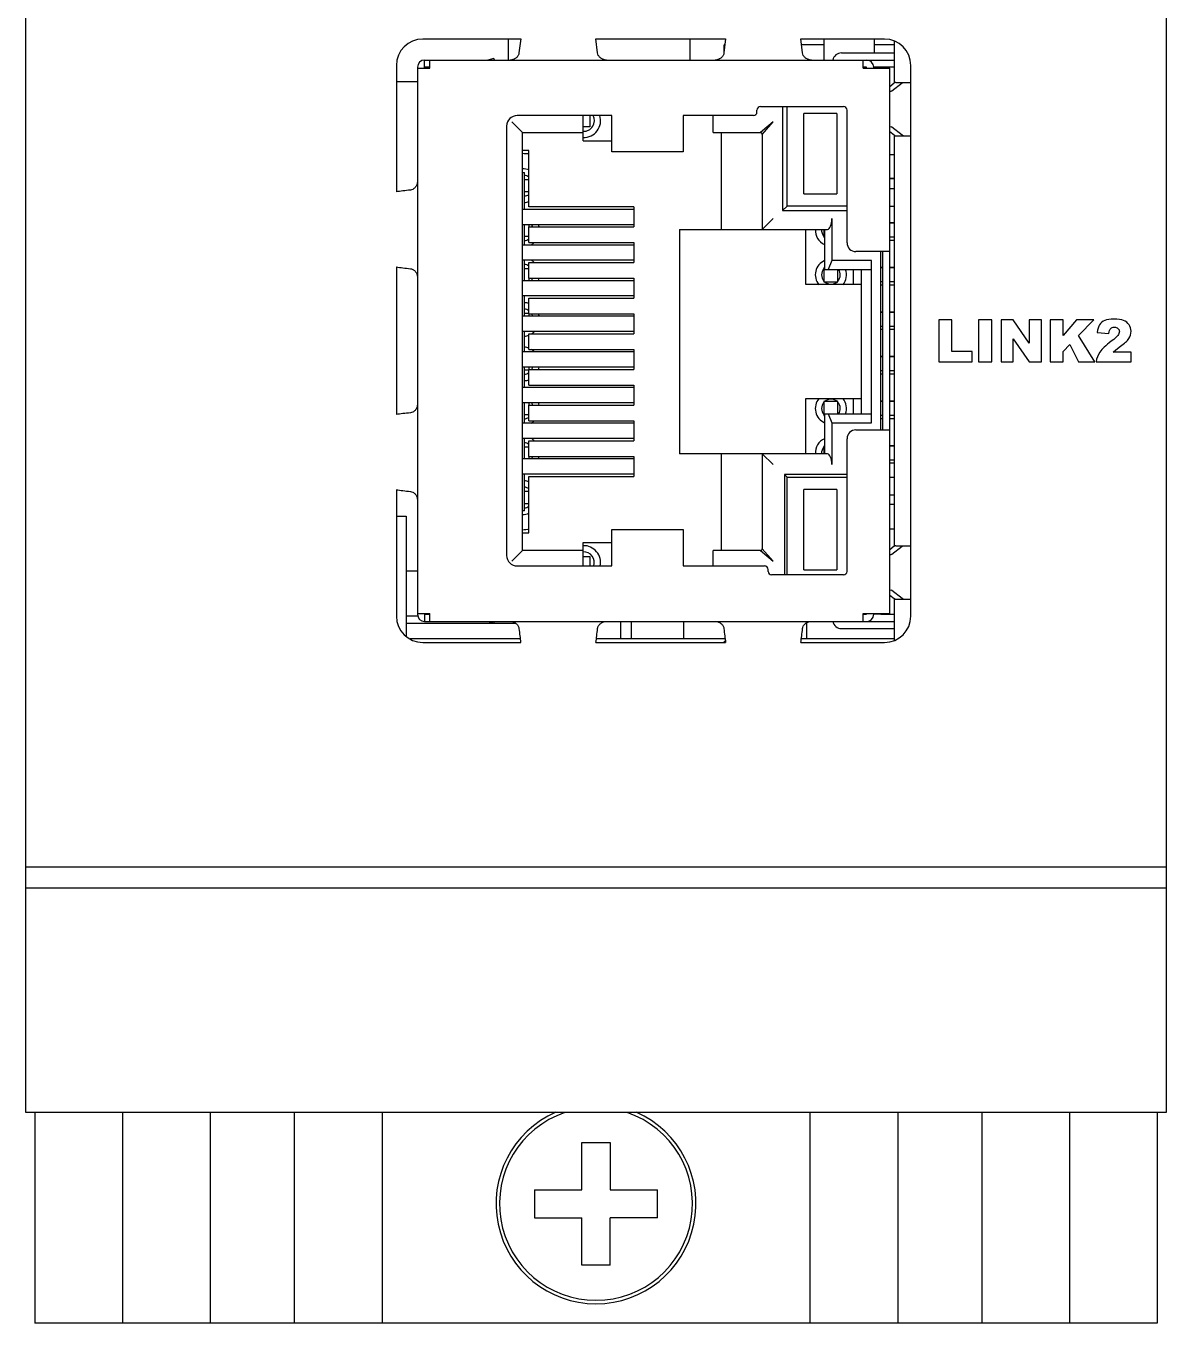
# Model space of a CAD drawing. Header units: millimetres. Extents: x 40 to 416, y -270 to 20.
# Drawn here: x 128.75 to 161.25, y -270 to -233.03 of the extents above; entities that cross this region are included whole.
import ezdxf

# ---------------------------------------------------------------- set-up
doc = ezdxf.new("R2010")
doc.units = ezdxf.units.MM
for name, color, linetype in [('02___PRT_ALL_AXES', 7, 'Continuous'), ('03___PRT_ALL_CURVES', 7, 'Continuous'), ('ECAD_DIPTRONICS_EMR-08', 7, 'Continuous'), ('ECAD_PULSE_HX5401NL', 7, 'Continuous'), ('ECAD_SAMTEC_TSW-102-08-L-S-RA', 7, 'Continuous'), ('ECAD_TE_1734099-5', 7, 'Continuous')]:
    doc.layers.add(name, color=color, linetype=linetype)

# ---------------------------------------------------------------- blocks, each defined once
blk = doc.blocks.new('MOD_CCU702')
at = {"color": 7, "linetype": 'Continuous'}
for p, q in [((-0.25, 6), (-0.25, 91.8)), ((32.25, 91.8), (32.25, 6)), ((13.853, 36.602), (11.062, 36.602)), ((13.853, 36.603), (13.804, 36.206)), ((16.046, 36.206), (15.997, 36.603)), ((19.695, 36.602), (15.997, 36.602)), ((19.695, 36.603), (19.646, 36.206)), ((19.675, 36.44), (19.65, 36.44)), ((19.65, 36.237), (19.65, 36.44)), ((21.888, 36.206), (21.839, 36.603)), ((24.224, 36.602), (21.839, 36.602)), ((22.5, 36.44), (21.859, 36.44)), ((22.5, 36.002), (22.5, 36.602)), ((23.94, 36.205), (23.94, 36.602)), ((24.5, 36.44), (23.94, 36.44)), ((11.115, 36.002), (24.5, 36.002)), ((11.115, 35.773), (11.115, 36.002)), ((11.262, 35.773), (11.262, 36.002)), ((13.09, 36.048), (12.918, 36.002)), ((13.102, 36.002), (13.09, 36.048)), ((22.997, 36.205), (24.5, 36.205)), ((23.612, 35.773), (23.612, 36.002)), ((10.312, 35.852), (10.312, 32.247)), ((10.912, 35.799), (10.912, 20.203)), ((10.912, 35.773), (11.262, 35.773)), ((11.262, 35.799), (11.115, 35.799)), ((11.224, 35.799), (11.222, 35.773)), ((23.713, 35.799), (23.612, 35.799)), ((23.612, 35.773), (24.374, 35.773)), ((23.713, 35.773), (23.713, 35.799)), ((24.5, 35.799), (23.917, 35.799)), ((23.917, 35.773), (23.917, 35.799)), ((23.94, 35.773), (23.94, 35.799)), ((24.374, 20.229), (24.374, 35.773)), ((24.974, 20.15), (24.974, 35.852)), ((24.374, 35.25), (24.504, 35.352)), ((24.432, 35.121), (24.728, 35.352)), ((24.545, 35.367), (24.96, 35.367)), ((24.393, 35.12), (24.412, 35.113)), ((24.412, 35.113), (24.432, 35.121)), ((16.449, 34.421), (13.752, 34.421)), ((15.826, 34.421), (15.826, 34.098)), ((16.449, 33.383), (16.449, 34.421)), ((20.489, 34.421), (18.481, 34.421)), ((18.481, 34.421), (18.481, 33.383)), ((20.589, 34.521), (20.589, 34.575)), ((20.689, 34.675), (23.055, 34.675)), ((21.448, 31.836), (21.448, 34.675)), ((22.868, 34.479), (21.928, 34.479)), ((21.928, 32.193), (21.928, 34.479)), ((22.868, 34.479), (22.868, 32.193)), ((23.155, 30.795), (23.155, 34.575)), ((13.452, 34.121), (13.452, 21.881)), ((15.826, 34.098), (15.635, 34.098)), ((24.412, 34.097), (24.393, 34.09)), ((24.432, 34.089), (24.412, 34.097)), ((24.728, 33.858), (24.432, 34.089)), ((24.504, 33.858), (24.374, 33.96)), ((24.545, 33.843), (24.96, 33.843)), ((18.481, 33.383), (16.449, 33.383)), ((13.908, 32.802), (13.959, 32.802)), ((13.959, 31.755), (13.959, 32.802)), ((13.959, 32.599), (14.086, 32.599)), ((24.5, 32.63), (24.374, 32.63)), ((24.5, 32.621), (24.374, 32.621)), ((14.086, 32.244), (13.959, 32.244)), ((21.928, 32.193), (22.868, 32.193)), ((24.374, 32.344), (24.5, 32.344)), ((23.155, 31.836), (21.448, 31.836)), ((24.374, 31.836), (24.5, 31.836)), ((13.908, 31.755), (17.083, 31.755)), ((17.083, 31.31), (13.908, 31.31)), ((13.959, 30.739), (13.959, 31.31)), ((14.086, 31.31), (14.086, 31.247)), ((22.497, 31.177), (22.497, 30.951)), ((24.5, 31.36), (24.374, 31.36)), ((24.5, 31.351), (24.374, 31.351)), ((13.908, 30.739), (17.083, 30.739)), ((14.086, 30.974), (13.959, 30.974)), ((22.497, 30.951), (22.52, 30.951)), ((24.5, 30.951), (24.374, 30.951)), ((24.5, 30.86), (24.374, 30.86)), ((24.374, 30.541), (23.409, 30.541)), ((24.171, 30.541), (24.171, 25.461)), ((10.312, 30.105), (10.312, 25.897)), ((17.083, 30.294), (13.908, 30.294)), ((13.959, 29.723), (13.959, 30.294)), ((13.959, 30.059), (14.086, 30.059)), ((22.52, 30.081), (22.497, 30.081)), ((22.497, 30.081), (22.497, 29.681)), ((22.897, 29.681), (22.897, 30.034)), ((23.332, 30.034), (23.332, 29.602)), ((24.171, 30.09), (24.119, 30.09)), ((24.171, 30.081), (24.119, 30.081)), ((24.5, 30.09), (24.374, 30.09)), ((24.5, 30.081), (24.374, 30.081)), ((13.908, 29.723), (17.083, 29.723)), ((14.086, 29.786), (14.086, 29.723)), ((22.497, 29.681), (22.897, 29.681)), ((24.171, 29.681), (24.119, 29.681)), ((24.171, 29.59), (24.119, 29.59)), ((24.5, 29.681), (24.374, 29.681)), ((24.5, 29.59), (24.374, 29.59)), ((17.083, 29.278), (13.908, 29.278)), ((13.959, 28.707), (13.959, 29.278)), ((13.908, 28.707), (17.083, 28.707)), ((13.959, 28.789), (14.086, 28.789)), ((14.086, 28.77), (14.086, 28.707)), ((24.171, 28.82), (24.119, 28.82)), ((24.171, 28.811), (24.119, 28.811)), ((24.5, 28.82), (24.374, 28.82)), ((24.5, 28.811), (24.374, 28.811)), ((17.083, 28.262), (13.908, 28.262)), ((13.959, 27.691), (13.959, 28.262)), ((24.171, 28.411), (24.119, 28.411)), ((24.171, 28.32), (24.119, 28.32)), ((24.5, 28.411), (24.374, 28.411)), ((24.5, 28.32), (24.374, 28.32)), ((13.908, 27.691), (17.083, 27.691)), ((24.171, 27.55), (24.119, 27.55)), ((24.171, 27.541), (24.119, 27.541)), ((24.5, 27.55), (24.374, 27.55)), ((24.5, 27.541), (24.374, 27.541)), ((17.083, 27.246), (13.908, 27.246)), ((13.959, 26.675), (13.959, 27.246)), ((14.086, 27.164), (13.959, 27.164)), ((14.086, 27.246), (14.086, 27.183)), ((24.171, 27.141), (24.119, 27.141)), ((24.171, 27.05), (24.119, 27.05)), ((24.5, 27.141), (24.374, 27.141)), ((24.5, 27.05), (24.374, 27.05)), ((13.908, 26.675), (17.083, 26.675)), ((22.897, 26.271), (22.497, 26.271)), ((22.497, 26.271), (22.497, 25.871)), ((22.897, 25.919), (22.897, 26.271)), ((23.332, 26.351), (23.332, 25.919)), ((24.171, 26.28), (24.119, 26.28)), ((24.171, 26.271), (24.119, 26.271)), ((24.5, 26.28), (24.374, 26.28)), ((24.5, 26.271), (24.374, 26.271)), ((17.083, 26.23), (13.908, 26.23)), ((13.959, 25.659), (13.959, 26.23)), ((14.086, 25.894), (13.959, 25.894)), ((14.086, 26.23), (14.086, 26.167)), ((13.908, 25.659), (17.083, 25.659)), ((22.497, 25.871), (22.52, 25.871)), ((24.171, 25.871), (24.119, 25.871)), ((24.171, 25.78), (24.119, 25.78)), ((24.5, 25.871), (24.374, 25.871)), ((24.5, 25.78), (24.374, 25.78)), ((17.083, 25.214), (13.908, 25.214)), ((13.959, 24.643), (13.959, 25.214)), ((23.155, 21.427), (23.155, 25.207)), ((23.409, 25.461), (24.374, 25.461)), ((13.959, 24.979), (14.086, 24.979)), ((22.52, 25.001), (22.497, 25.001)), ((22.497, 25.001), (22.497, 24.776)), ((24.5, 25.01), (24.374, 25.01)), ((24.5, 25.001), (24.374, 25.001)), ((13.908, 24.643), (17.083, 24.643)), ((14.086, 24.706), (14.086, 24.643)), ((24.5, 24.601), (24.374, 24.601)), ((24.5, 24.51), (24.374, 24.51)), ((17.083, 24.198), (13.908, 24.198)), ((13.959, 23.15), (13.959, 24.198)), ((21.448, 24.116), (23.155, 24.116)), ((21.448, 21.327), (21.448, 24.116)), ((24.374, 24.116), (24.5, 24.116)), ((10.312, 23.755), (10.312, 20.15)), ((13.959, 23.709), (14.086, 23.709)), ((22.868, 23.759), (21.928, 23.759)), ((21.928, 21.473), (21.928, 23.759)), ((22.868, 23.759), (22.868, 21.473)), ((14.086, 23.354), (13.959, 23.354)), ((24.374, 23.608), (24.5, 23.608)), ((24.5, 23.331), (24.374, 23.331)), ((13.959, 23.15), (13.908, 23.15)), ((16.449, 22.619), (18.481, 22.619)), ((16.449, 21.581), (16.449, 22.619)), ((18.481, 22.619), (18.481, 21.581)), ((15.635, 21.855), (15.826, 21.855)), ((15.826, 21.855), (15.826, 21.581)), ((24.504, 22.144), (24.374, 22.042)), ((24.393, 21.912), (24.412, 21.905)), ((24.412, 21.905), (24.432, 21.913)), ((24.432, 21.913), (24.728, 22.144)), ((24.545, 22.159), (24.96, 22.159)), ((13.752, 21.581), (16.449, 21.581)), ((18.481, 21.581), (20.805, 21.581)), ((20.905, 21.427), (20.905, 21.481)), ((21.928, 21.473), (22.868, 21.473)), ((23.055, 21.327), (21.005, 21.327)), ((24.374, 20.752), (24.504, 20.65)), ((24.412, 20.889), (24.393, 20.882)), ((24.432, 20.881), (24.412, 20.889)), ((24.728, 20.65), (24.432, 20.881)), ((24.545, 20.635), (24.96, 20.635)), ((10.912, 20.229), (11.262, 20.229)), ((11.115, 20.229), (11.115, 20)), ((11.115, 20.203), (11.262, 20.203)), ((11.115, 20), (24.5, 20)), ((11.222, 20.229), (11.224, 20.203)), ((11.262, 20), (11.262, 20.229)), ((12.918, 20), (13.09, 19.954)), ((13.09, 19.954), (13.102, 20)), ((17, 20), (17, 19.56)), ((18.5, 19.5), (18.5, 20)), ((23.612, 20.229), (24.374, 20.229)), ((23.612, 20), (23.612, 20.229)), ((23.612, 20.203), (23.713, 20.203)), ((23.713, 20.203), (23.713, 20.229)), ((23.917, 20.203), (23.917, 20.229)), ((24.119, 20.203), (24.5, 20.203)), ((22, 19.959), (22, 19.56)), ((22.997, 19.797), (24.5, 19.797)), ((11.062, 19.4), (13.853, 19.4)), ((15.997, 19.4), (19.695, 19.4)), ((21.839, 19.4), (24.224, 19.4)), ((32.25, 13), (-0.25, 13)), ((32.25, 12.4), (-0.25, 12.4)), ((32.25, 6), (-0.25, 6)), ((0, 6), (0, 0)), ((32, 6), (32, 0)), ((15.6, 5.15), (16.4, 5.15)), ((15.6, 3.8), (15.6, 5.15)), ((16.4, 5.15), (16.4, 3.8)), ((14.25, 3.8), (15.6, 3.8)), ((14.25, 3.8), (14.25, 3)), ((16.4, 3.8), (17.75, 3.8)), ((17.75, 3), (17.75, 3.8)), ((14.25, 3), (15.6, 3)), ((15.6, 1.65), (15.6, 3)), ((17.75, 3), (16.4, 3)), ((16.4, 1.65), (16.4, 3)), ((16.4, 1.65), (15.6, 1.65))]:
    blk.add_line(p, q, dxfattribs=at)
at = {"color": 6, "linetype": 'Continuous'}
for p, q in [((15.635, 33.704), (15.635, 34.421)), ((19.344, 33.933), (19.344, 34.421)), ((21.321, 34.675), (21.321, 31.711)), ((13.908, 33.933), (13.603, 34.238)), ((21.046, 34.238), (20.69, 33.933)), ((20.741, 33.882), (21.046, 34.238)), ((13.908, 33.933), (15.635, 33.933)), ((13.908, 22.02), (13.908, 33.933)), ((15.635, 33.704), (16.449, 33.704)), ((19.344, 33.933), (20.69, 33.933)), ((19.572, 33.933), (19.572, 31.177)), ((20.741, 33.882), (20.741, 31.177)), ((14.086, 33.425), (13.908, 33.425)), ((14.086, 31.818), (14.086, 33.425)), ((24.374, 33.31), (24.5, 33.31)), ((17.083, 31.818), (14.086, 31.818)), ((17.083, 31.818), (17.083, 31.247)), ((21.448, 31.838), (21.321, 31.711)), ((20.741, 31.177), (21.046, 31.482)), ((21.321, 31.711), (23.155, 31.711)), ((22.724, 31.482), (22.724, 30.288)), ((14.086, 31.247), (17.083, 31.247)), ((14.086, 30.802), (14.086, 31.247)), ((18.379, 31.177), (22.601, 31.177)), ((18.379, 31.177), (18.379, 24.776)), ((21.985, 29.602), (21.985, 31.177)), ((22.519, 30.034), (22.519, 31.177)), ((14.086, 30.802), (17.083, 30.802)), ((17.083, 30.802), (17.083, 30.231)), ((24.119, 25.461), (24.119, 30.541)), ((14.086, 30.231), (17.083, 30.231)), ((14.086, 29.786), (14.086, 30.231)), ((22.519, 30.034), (23.852, 30.034)), ((22.724, 30.288), (22.621, 30.034)), ((23.852, 30.288), (22.724, 30.288)), ((23.56, 30.034), (23.56, 25.919)), ((23.852, 25.665), (23.852, 30.288)), ((14.086, 29.786), (17.083, 29.786)), ((17.083, 29.786), (17.083, 29.215)), ((23.56, 29.602), (21.985, 29.602)), ((14.086, 29.215), (17.083, 29.215)), ((14.086, 28.77), (14.086, 29.215)), ((14.086, 28.77), (17.083, 28.77)), ((17.083, 28.77), (17.083, 28.199)), ((14.086, 28.199), (17.083, 28.199)), ((14.086, 27.754), (14.086, 28.199)), ((14.086, 27.754), (17.083, 27.754)), ((17.083, 27.754), (17.083, 27.183)), ((14.086, 27.183), (17.083, 27.183)), ((14.086, 26.738), (14.086, 27.183)), ((14.086, 26.738), (17.083, 26.738)), ((17.083, 26.738), (17.083, 26.167)), ((21.985, 26.351), (23.56, 26.351)), ((21.985, 24.776), (21.985, 26.351)), ((14.086, 26.167), (17.083, 26.167)), ((14.086, 25.722), (14.086, 26.167)), ((22.519, 25.919), (23.852, 25.919)), ((22.519, 24.776), (22.519, 25.919)), ((22.621, 25.919), (22.724, 25.665)), ((14.086, 25.722), (17.083, 25.722)), ((17.083, 25.722), (17.083, 25.151)), ((22.724, 25.665), (23.852, 25.665)), ((22.724, 25.665), (22.724, 24.471)), ((14.086, 25.151), (17.083, 25.151)), ((14.086, 24.706), (14.086, 25.151)), ((22.601, 24.776), (18.379, 24.776)), ((19.572, 24.776), (19.572, 22.02)), ((20.741, 24.776), (21.046, 24.471)), ((20.741, 24.776), (20.741, 22.071)), ((14.086, 24.706), (17.083, 24.706)), ((17.083, 24.706), (17.083, 24.135)), ((14.086, 24.135), (17.083, 24.135)), ((14.086, 22.528), (14.086, 24.135)), ((23.155, 24.188), (21.375, 24.188)), ((21.375, 24.188), (21.448, 24.115)), ((21.375, 24.188), (21.375, 21.327)), ((24.374, 22.642), (24.5, 22.642)), ((13.908, 22.528), (14.086, 22.528)), ((15.635, 22.249), (16.449, 22.249)), ((15.635, 21.581), (15.635, 22.249)), ((13.908, 22.02), (13.603, 21.715)), ((15.635, 22.02), (13.908, 22.02)), ((20.69, 22.02), (19.344, 22.02)), ((19.344, 21.581), (19.344, 22.02)), ((20.69, 22.02), (21.046, 21.715)), ((21.046, 21.715), (20.741, 22.071)), ((24.119, 20.204), (23.917, 20.204)), ((24.119, 20.229), (24.119, 20.204))]:
    blk.add_line(p, q, dxfattribs=at)
at = {"color": 2, "linetype": 'Continuous'}
blk.add_line((19.633, 19.4), (19.688, 19.455), dxfattribs=at)
at = {"color": 7, "linetype": 'Continuous'}
for centre, radius, start, end in [((11.062, 35.852), 0.75, 90, 180), ((24.224, 35.852), 0.75, 0, 90), ((11.115, 35.799), 0.203, 90, 180), ((22.997, 35.951), 0.254, 90, 168.463), ((23.713, 35.799), 0.203, 0, 90), ((13.752, 34.121), 0.3, 90, 180), ((15.648, 34.276), 0.305, 267.5016, 28.8133), ((15.648, 34.276), 0.483, 268.4364, 17.6819), ((20.489, 34.521), 0.1, 270, 0), ((20.689, 34.575), 0.1, 90, 180), ((23.055, 34.575), 0.1, 0, 90), ((14.035, 33.818), 0.483, 254.6962, 276.2062), ((13.908, 32.421), 0.483, 68.1715, 90), ((13.908, 32.421), 0.305, 54.2617, 80.1639), ((13.908, 32.421), 0.305, 279.8283, 305.7661), ((13.908, 32.421), 0.483, 276.2062, 291.8333), ((13.908, 31.151), 0.305, 18.2111, 31.7077), ((13.908, 31.151), 0.483, 11.4621, 19.3769), ((22.697, 31.151), 0.445, 176.7002, 246.1397), ((22.697, 31.151), 0.267, 174.5039, 221.4177), ((13.908, 31.151), 0.305, 279.8283, 305.7661), ((13.908, 31.151), 0.483, 300.8015, 313.0766), ((23.409, 30.795), 0.254, 180, 270), ((13.908, 29.881), 0.305, 54.2617, 80.1639), ((13.908, 29.881), 0.483, 46.9426, 59.2562), ((22.697, 29.881), 0.445, 113.8647, 219.3148), ((22.697, 29.881), 0.267, 138.5823, 221.4177), ((22.697, 29.881), 0.267, 318.5823, 35.1374), ((22.697, 29.881), 0.445, 320.7173, 20.176), ((13.908, 29.881), 0.305, 328.3206, 341.7634), ((13.908, 29.881), 0.483, 340.6084, 348.5455), ((22.697, 29.881), 0.267, 228.5823, 311.4177), ((13.908, 28.611), 0.483, 68.1715, 83.8019), ((13.908, 28.611), 0.305, 54.2617, 80.1639), ((13.908, 28.611), 0.305, 18.2111, 31.7077), ((13.908, 28.611), 0.483, 11.4621, 19.3769), ((13.908, 28.611), 0.483, 276.2062, 291.8333), ((13.908, 28.611), 0.483, 300.8015, 313.0766), ((13.908, 27.341), 0.483, 68.1715, 83.8019), ((13.908, 27.341), 0.483, 46.9426, 59.2562), ((13.908, 27.341), 0.305, 279.8283, 305.7661), ((13.908, 27.341), 0.305, 328.3206, 341.7634), ((13.908, 27.341), 0.483, 340.6084, 348.5455), ((13.908, 27.341), 0.483, 276.2062, 291.8333), ((22.697, 26.071), 0.445, 140.7173, 246.1397), ((22.697, 26.071), 0.267, 48.5823, 131.4177), ((22.697, 26.071), 0.445, 339.843, 39.3148), ((13.908, 26.071), 0.305, 18.2111, 31.7077), ((13.908, 26.071), 0.483, 11.4621, 19.3769), ((22.697, 26.071), 0.267, 138.5823, 221.4177), ((22.697, 26.071), 0.267, 324.8626, 41.4177), ((13.908, 26.071), 0.305, 279.8283, 305.7661), ((13.908, 26.071), 0.483, 300.8015, 313.0766), ((13.908, 24.801), 0.483, 46.9426, 59.2562), ((22.697, 24.801), 0.445, 113.8647, 183.3033), ((23.409, 25.207), 0.254, 90, 180), ((13.908, 24.801), 0.305, 54.2617, 80.1639), ((22.697, 24.801), 0.267, 138.5823, 185.4961), ((13.908, 24.801), 0.305, 328.3206, 341.7634), ((13.908, 24.801), 0.483, 340.6084, 348.5455), ((13.908, 23.531), 0.483, 68.1715, 83.8019), ((13.908, 23.531), 0.305, 54.2617, 80.1639), ((13.908, 23.531), 0.483, 270, 291.8333), ((13.908, 23.531), 0.305, 279.8283, 305.7661), ((14.035, 22.134), 0.483, 83.8019, 105.3038), ((13.752, 21.881), 0.3, 180, 270), ((15.648, 21.677), 0.483, 348.4585, 91.5665), ((15.648, 21.677), 0.305, 341.6172, 92.4946), ((20.805, 21.481), 0.1, 0, 90), ((21.005, 21.427), 0.1, 180, 270), ((23.055, 21.427), 0.1, 270, 0), ((11.062, 20.15), 0.75, 180, 270), ((11.115, 20.203), 0.203, 180, 270), ((22.997, 20.051), 0.254, 191.537, 270), ((23.713, 20.203), 0.203, 270, 360), ((24.224, 20.15), 0.75, 270, 0), ((17.4, 19.56), 0.4, 180, 188.8598), ((22.4, 19.56), 0.4, 180, 188.7374), ((16, 3.4), 2.85, 113.7203, 66.2797), ((16, 3.4), 2.75, 108.8396, 71.1604)]:
    blk.add_arc(centre, radius, start, end, dxfattribs=at)
at = {"color": 6, "linetype": 'Continuous'}
for centre, start, end in [((20.69, 33.882), 0, 90), ((20.69, 22.071), 270, 0)]:
    blk.add_arc(centre, 0.0508, start, end, dxfattribs=at)
at = {"color": 7, "linetype": 'Continuous'}
for centre, major_axis, ratio, start_param, end_param in [((24.545, 35.113), (0, 0.254), 0.466308, 0, 0.349066), ((24.545, 34.097), (0, 0.254), 0.466308, -3.490659, -3.141593), ((14.566, 32.018), (5.004, 0), 0.087489, 2.451113, 2.589545), ((14.566, 30.334), (5.004, 0), 0.087489, -2.589545, -2.451113), ((14.566, 25.668), (5.004, 0), 0.087489, 2.451113, 2.589545), ((14.566, 23.984), (5.004, 0), 0.087489, -2.589545, -2.451113), ((24.545, 21.905), (0, 0.254), 0.466308, 0, 0.349066), ((24.545, 20.889), (0, 0.254), 0.466308, -3.490659, -3.141593), ((14.083, 23.654), (0, 5.004), 0.087489, -3.832073, -3.696002), ((15.767, 23.654), (0, 5.004), 0.087489, -2.587184, -2.451113), ((19.925, 23.654), (0, 5.004), 0.087489, -3.832073, -3.696002), ((21.609, 23.654), (0, 5.004), 0.087489, -2.587184, -2.451113)]:
    blk.add_ellipse(centre, major_axis=major_axis, ratio=ratio, start_param=start_param, end_param=end_param, dxfattribs=at)
at = {"color": 6, "linetype": 'Continuous'}
for centre, start_param, end_param in [((22.601, 31.482), -3.141593, -1.570796), ((22.601, 24.471), -1.570796, 0)]:
    blk.add_ellipse(centre, major_axis=(0, 0.305), ratio=0.404026, start_param=start_param, end_param=end_param, dxfattribs=at)
at = {"color": 7, "linetype": 'Continuous'}
for points, knots in [([(13.804, 36.206), (13.802, 36.182), (13.787, 36.132), (13.734, 36.066), (13.653, 36.016), (13.586, 36.002), (13.551, 36.002)], [0, 0, 0, 0, 0.204323, 0.434087, 0.700109, 1, 1, 1, 1]), ([(16.299, 36.002), (16.264, 36.002), (16.197, 36.016), (16.116, 36.066), (16.063, 36.132), (16.048, 36.182), (16.046, 36.206)], [0, 0, 0, 0, 0.299848, 0.565922, 0.795722, 1, 1, 1, 1]), ([(19.646, 36.206), (19.644, 36.182), (19.629, 36.132), (19.576, 36.066), (19.495, 36.016), (19.428, 36.002), (19.393, 36.002)], [0, 0, 0, 0, 0.204323, 0.434087, 0.700109, 1, 1, 1, 1]), ([(22.141, 36.002), (22.106, 36.002), (22.039, 36.016), (21.958, 36.066), (21.905, 36.132), (21.89, 36.182), (21.888, 36.206)], [0, 0, 0, 0, 0.299848, 0.565922, 0.795722, 1, 1, 1, 1]), ([(11.222, 35.773), (11.226, 35.78), (11.232, 35.79), (11.242, 35.799), (11.247, 35.799)], [0, 0, 0, 0, 0.599098, 1, 1, 1, 1]), ([(24.728, 35.352), (24.731, 35.354), (24.743, 35.362), (24.758, 35.367), (24.769, 35.367)], [0, 0, 0, 0, 0.273103, 1, 1, 1, 1]), ([(24.769, 33.843), (24.765, 33.843), (24.751, 33.844), (24.737, 33.851), (24.728, 33.858)], [0, 0, 0, 0, 0.235955, 1, 1, 1, 1]), ([(10.912, 32.55), (10.912, 32.515), (10.898, 32.448), (10.847, 32.367), (10.782, 32.314), (10.732, 32.299), (10.708, 32.297)], [0, 0, 0, 0, 0.299848, 0.565922, 0.795722, 1, 1, 1, 1]), ([(10.708, 30.055), (10.732, 30.053), (10.782, 30.038), (10.847, 29.985), (10.898, 29.904), (10.912, 29.837), (10.912, 29.802)], [0, 0, 0, 0, 0.204323, 0.434087, 0.700109, 1, 1, 1, 1]), ([(10.912, 26.2), (10.912, 26.165), (10.898, 26.098), (10.847, 26.017), (10.782, 25.964), (10.732, 25.949), (10.708, 25.947)], [0, 0, 0, 0, 0.299848, 0.565922, 0.795722, 1, 1, 1, 1]), ([(10.708, 23.705), (10.732, 23.703), (10.782, 23.688), (10.847, 23.635), (10.898, 23.554), (10.912, 23.487), (10.912, 23.452)], [0, 0, 0, 0, 0.204323, 0.434087, 0.700109, 1, 1, 1, 1]), ([(24.728, 22.144), (24.731, 22.146), (24.743, 22.154), (24.758, 22.159), (24.769, 22.159)], [0, 0, 0, 0, 0.273103, 1, 1, 1, 1]), ([(24.769, 20.635), (24.765, 20.635), (24.751, 20.636), (24.737, 20.643), (24.728, 20.65)], [0, 0, 0, 0, 0.235955, 1, 1, 1, 1]), ([(11.247, 20.203), (11.242, 20.203), (11.232, 20.212), (11.226, 20.222), (11.222, 20.229)], [0, 0, 0, 0, 0.400847, 1, 1, 1, 1]), ([(13.551, 20), (13.586, 20), (13.653, 19.986), (13.734, 19.936), (13.787, 19.87), (13.802, 19.82), (13.804, 19.796)], [0, 0, 0, 0, 0.299848, 0.565922, 0.795722, 1, 1, 1, 1]), ([(16.046, 19.796), (16.048, 19.82), (16.063, 19.87), (16.116, 19.936), (16.197, 19.986), (16.264, 20), (16.299, 20)], [0, 0, 0, 0, 0.204323, 0.434087, 0.700109, 1, 1, 1, 1]), ([(19.393, 20), (19.428, 20), (19.495, 19.986), (19.576, 19.936), (19.629, 19.87), (19.644, 19.82), (19.646, 19.796)], [0, 0, 0, 0, 0.299848, 0.565922, 0.795722, 1, 1, 1, 1]), ([(21.888, 19.796), (21.89, 19.82), (21.905, 19.87), (21.958, 19.936), (22.039, 19.986), (22.106, 20), (22.141, 20)], [0, 0, 0, 0, 0.204323, 0.434087, 0.700109, 1, 1, 1, 1])]:
    blk.add_open_spline(points, degree=3, knots=knots, dxfattribs=at)
at = {"layer": '02___PRT_ALL_AXES', "color": 7, "linetype": 'Continuous'}
for p, q in [((13.853, 36.602), (11.062, 36.602)), ((19.695, 36.602), (15.997, 36.602)), ((24.224, 36.602), (21.839, 36.602)), ((24.5, 36.543), (24.5, 35.352)), ((10.312, 35.852), (10.312, 32.247)), ((24.974, 20.15), (24.974, 35.852)), ((24.5, 33.862), (24.5, 22.144)), ((10.312, 30.105), (10.312, 25.897)), ((10.312, 23.755), (10.312, 20.15)), ((24.5, 20.654), (24.5, 19.459)), ((16.7, 20), (16.7, 19.5)), ((10.59, 19.95), (13.704, 19.95)), ((13.84, 19.5), (10.706, 19.5)), ((11.062, 19.4), (13.853, 19.4)), ((15.997, 19.4), (19.695, 19.4)), ((19.682, 19.5), (16.01, 19.5)), ((21.839, 19.4), (24.224, 19.4)), ((24.5, 19.5), (21.852, 19.5)), ((2.5, 6), (2.5, 0)), ((5, 6), (5, 0)), ((7.4, 6), (7.4, 0)), ((9.9, 6), (9.9, 0)), ((22.1, 6), (22.1, 0)), ((24.6, 6), (24.6, 0)), ((27, 6), (27, 0)), ((29.5, 6), (29.5, 0)), ((32, 0), (0, 0))]:
    blk.add_line(p, q, dxfattribs=at)
for centre, start, end in [((11.062, 35.852), 90, 180), ((24.224, 35.852), 0, 90), ((11.062, 20.15), 180, 270), ((24.224, 20.15), 270, 0)]:
    blk.add_arc(centre, 0.75, start, end, dxfattribs=at)
at = {"layer": '03___PRT_ALL_CURVES', "color": 4, "linetype": 'Continuous'}
for p, q in [((26.145, 28.601), (25.774, 28.601)), ((25.774, 28.601), (25.774, 27.401)), ((26.145, 27.696), (26.145, 28.601)), ((27.279, 28.601), (26.907, 28.601)), ((26.907, 28.601), (26.907, 27.401)), ((27.279, 27.401), (27.279, 28.601)), ((27.893, 28.601), (27.547, 28.601)), ((27.547, 28.601), (27.547, 27.401)), ((28.345, 27.936), (27.893, 28.601)), ((28.695, 28.601), (28.345, 28.601)), ((28.345, 28.601), (28.345, 27.936)), ((28.695, 27.401), (28.695, 28.601)), ((29.313, 28.601), (28.943, 28.601)), ((28.943, 28.601), (28.943, 27.401)), ((29.313, 28.148), (29.313, 28.601)), ((29.701, 28.601), (29.313, 28.148)), ((30.195, 28.601), (29.701, 28.601)), ((29.757, 28.148), (30.195, 28.601)), ((30.215, 27.401), (29.757, 28.148)), ((30.283, 28.238), (30.617, 28.211)), ((27.896, 28.059), (28.345, 27.401)), ((27.896, 27.401), (27.896, 28.059)), ((29.313, 27.693), (29.505, 27.894)), ((29.505, 27.894), (29.758, 27.401)), ((30.739, 27.673), (30.818, 27.745)), ((30.818, 27.745), (30.953, 27.843)), ((25.774, 27.401), (26.724, 27.401)), ((26.724, 27.696), (26.145, 27.696)), ((26.724, 27.401), (26.724, 27.696)), ((26.907, 27.401), (27.279, 27.401)), ((27.547, 27.401), (27.896, 27.401)), ((28.345, 27.401), (28.695, 27.401)), ((28.943, 27.401), (29.313, 27.401)), ((29.313, 27.401), (29.313, 27.693)), ((29.758, 27.401), (30.215, 27.401)), ((30.259, 27.401), (31.259, 27.401)), ((31.259, 27.673), (30.739, 27.673)), ((31.259, 27.401), (31.259, 27.673))]:
    blk.add_line(p, q, dxfattribs=at)
for points in [[(30.503, 28.579), (30.439, 28.551), (30.39, 28.51), (30.355, 28.458)], [(30.767, 28.621), (30.654, 28.621), (30.567, 28.607), (30.503, 28.579)], [(31.04, 28.581), (30.975, 28.608), (30.884, 28.621), (30.767, 28.621)], [(31.194, 28.458), (31.157, 28.513), (31.106, 28.554), (31.04, 28.581)], [(30.355, 28.458), (30.32, 28.405), (30.297, 28.332), (30.283, 28.238)], [(30.617, 28.211), (30.626, 28.278), (30.644, 28.326), (30.672, 28.353)], [(30.672, 28.353), (30.698, 28.379), (30.734, 28.393), (30.776, 28.393)], [(30.877, 28.153), (30.85, 28.116), (30.788, 28.06), (30.69, 27.988)], [(30.776, 28.393), (30.817, 28.393), (30.851, 28.38), (30.878, 28.354)], [(30.919, 28.26), (30.919, 28.226), (30.905, 28.191), (30.877, 28.153)], [(30.878, 28.354), (30.905, 28.328), (30.919, 28.296), (30.919, 28.26)], [(31.186, 28.062), (31.229, 28.129), (31.251, 28.198), (31.251, 28.272)], [(31.251, 28.272), (31.251, 28.341), (31.232, 28.402), (31.194, 28.458)], [(30.69, 27.988), (30.53, 27.869), (30.421, 27.766), (30.363, 27.679)], [(30.953, 27.843), (31.066, 27.922), (31.144, 27.995), (31.186, 28.062)], [(30.363, 27.679), (30.305, 27.593), (30.27, 27.499), (30.259, 27.401)]]:
    blk.add_open_spline(points, degree=3, dxfattribs=at)
at = {"layer": 'ECAD_DIPTRONICS_EMR-08', "color": 7, "linetype": 'Continuous'}
for p, q in [((13.5, 36.602), (13.5, 36.002)), ((10.312, 35.389), (10.912, 35.389))]:
    blk.add_line(p, q, dxfattribs=at)
at = {"layer": 'ECAD_PULSE_HX5401NL', "color": 7, "linetype": 'Continuous'}
for p, q in [((18.676, 36.602), (18.676, 36.002)), ((10.59, 21.447), (10.912, 21.447))]:
    blk.add_line(p, q, dxfattribs=at)
at = {"layer": 'ECAD_SAMTEC_TSW-102-08-L-S-RA', "color": 7, "linetype": 'Continuous'}
for p, q in [((10.312, 23), (10.59, 23)), ((10.59, 23), (10.59, 19.574))]:
    blk.add_line(p, q, dxfattribs=at)
at = {"layer": 'ECAD_TE_1734099-5', "color": 7, "linetype": 'Continuous'}
blk.add_line((10.59, 20.16), (10.912, 20.16), dxfattribs=at)

msp = doc.modelspace()

# ---------------------------------------------------------------- block references
msp.add_blockref('MOD_CCU702', (129, -270))

doc.saveas('drawing.dxf')
